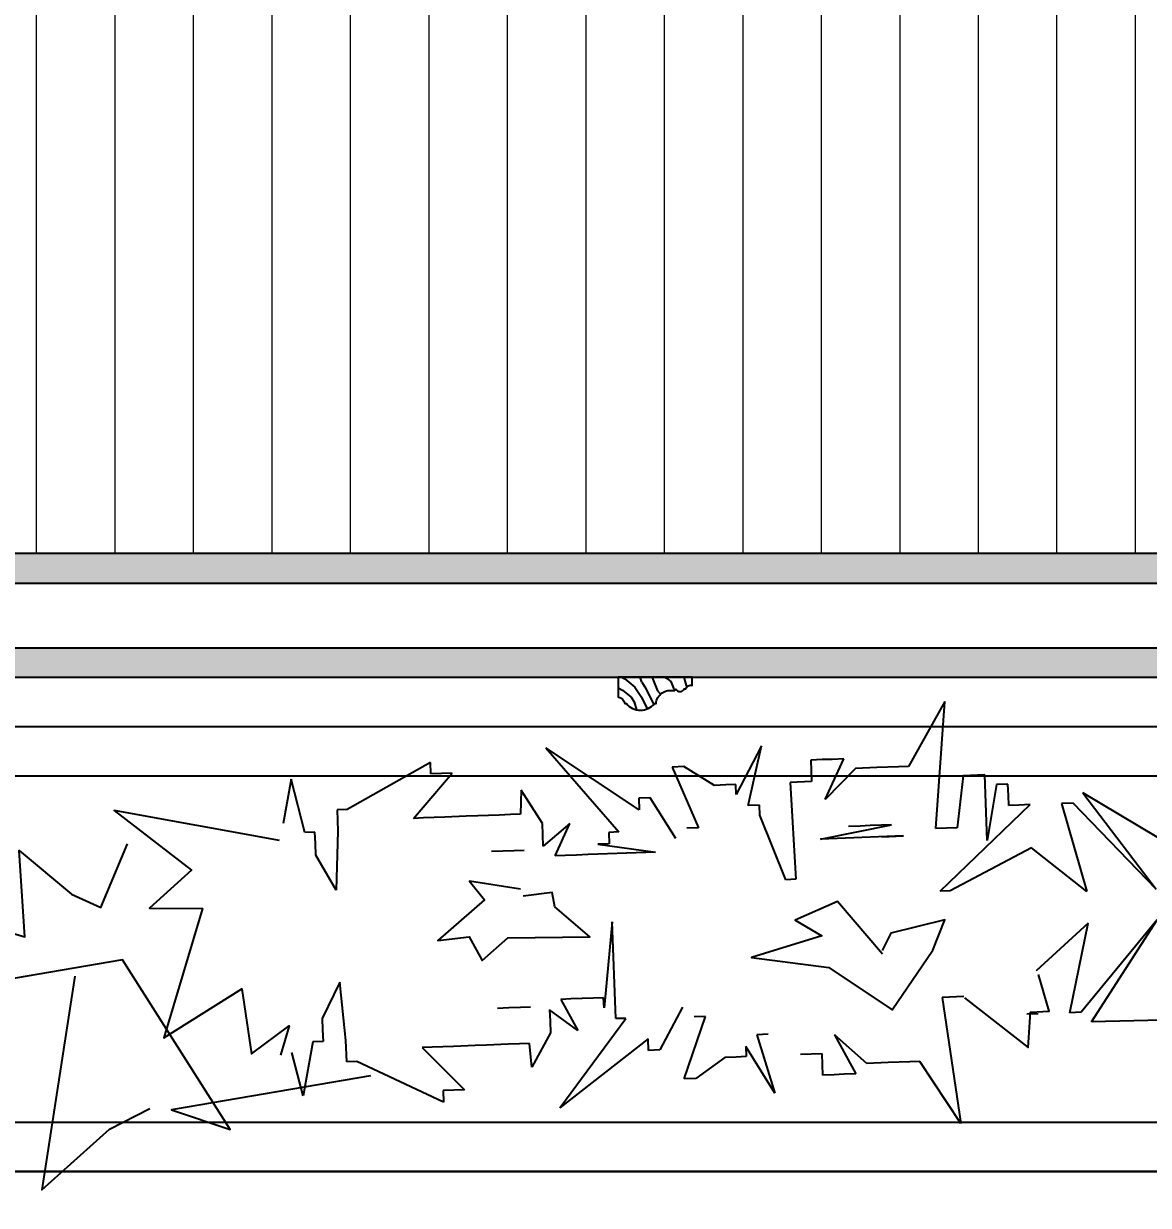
# Model space of a CAD drawing. Header units: millimetres. Extents: x 92928 to 223128, y -11456 to 21098.
# Drawn here: x 173122.1 to 173577.1, y 13015.8 to 13493.7 of the extents above; entities that cross this region are included whole.
import ezdxf
from ezdxf import colors
from ezdxf.entities.mleader import LeaderData, LeaderLine
from ezdxf.enums import TextEntityAlignment as Align
from ezdxf.math import Vec2, Vec3

# ---------------------------------------------------------------- set-up
doc = ezdxf.new("R2010")
doc.units = ezdxf.units.MM
for name, color, linetype, lineweight in [('_ACM-A-ANNO-DIMS @ 15', 2, 'Continuous', 13), ('_ACM-A-WALL-HACH', 251, 'Continuous', 9), ('I-WALL', 6, 'Continuous', 13)]:
    doc.layers.add(name, color=color, linetype=linetype, lineweight=lineweight)
for name, color, linetype in [('I-DETL-LW01', 1, 'Continuous'), ('I-DETL-LW02', 2, 'Continuous'), ('I-DETL-LW251', 251, 'Continuous'), ('I-PL-IDS-MILL', 40, 'Continuous'), ('PE-尺寸标注', 44, 'Continuous'), ('WALL TYPE$0$G-ANNO-NOTE-CH', 7, 'Continuous')]:
    doc.layers.add(name, color=color, linetype=linetype)
doc.styles.add('WALL TYPE$0$Aecom Chinese', font='Microsoft YaHei.ttf')

# ---------------------------------------------------------------- blocks, each defined once
blk = doc.blocks.new('WHA12202707')
at = {"transparency": 16777216}
for p, q in [((2.381, 2.381), (0, 0)), ((11.906, 2.381), (2.381, 2.381)), ((11.906, 2.381), (14.287, 0)), ((2.381, -2.381), (0, 0)), ((11.906, -2.381), (14.287, 0)), ((2.381, -2.381), (11.906, -2.381))]:
    blk.add_line(p, q, dxfattribs=at)
at = {"transparency": 16777216, "style": 'WALL TYPE$0$Aecom Chinese'}
blk.add_attdef('英文2', (0.492, -14.583), '', height=2.5, dxfattribs=at)
at = {"layer": 'WALL TYPE$0$G-ANNO-NOTE-CH', "transparency": 16777216, "style": 'WALL TYPE$0$Aecom Chinese'}
blk.add_attdef('编号', text='', height=2.5, dxfattribs=at).set_placement((7.101, 0), align=Align.MIDDLE)
for tag, p in [('中文', (0.538, -5.179)), ('英文', (0.492, -9.507))]:
    blk.add_attdef(tag, text='', height=2.5, dxfattribs=at).set_placement(p, align=Align.MIDDLE_LEFT)
blk = doc.blocks.new('2008092313492155')
at = {"color": 8, "linetype": 'Continuous'}
for p, q in [((1506.5, 129.9), (1497.3, 258.4)), ((1497.3, 258.4), (1534.1, 192.7)), ((1682.5, 213.5), (1708.3, 164.3)), ((1696.2, 153.1), (1682.5, 213.5)), ((1806.2, 148.9), (1900.7, 211.6)), ((1900.7, 211.6), (1827, 126.4)), ((1534.1, 192.7), (1534.1, 192.7)), ((1534.1, 192.7), (1544.2, 192.3)), ((1544.2, 192.3), (1544.2, 192.3)), ((1544.2, 192.3), (1565.9, 191.4)), ((1565.9, 191.4), (1565.9, 191.4)), ((1565.9, 191.4), (1587.6, 190.6)), ((1618.1, 159.3), (1599.5, 200.3)), ((1599.5, 200.3), (1611.1, 199.8)), ((1611.1, 199.8), (1611.1, 199.8)), ((1611.1, 199.8), (1621.2, 199.5)), ((1621.2, 199.5), (1621.2, 199.5)), ((1621.2, 199.5), (1632.8, 199)), ((1632.8, 199), (1632, 177.3)), ((1632.8, 199), (1632.8, 199)), ((1730.3, 173.5), (1761.3, 192.5)), ((1772.9, 192), (1746.5, 130.7)), ((1761.3, 192.5), (1761.3, 192.5)), ((1761.3, 192.5), (1772.9, 192)), ((1772.9, 192), (1772.9, 192)), ((2017, 185), (2017.4, 196.6)), ((2017.4, 196.6), (2101.7, 149.1)), ((1454.4, 117.7), (1456.9, 184.1)), ((1456.9, 184.1), (1478.6, 183.2)), ((1478.6, 183.2), (1484.8, 130.7)), ((1478.6, 183.2), (1478.6, 183.2)), ((1587.6, 190.6), (1618.1, 159.3)), ((1587.6, 190.6), (1587.6, 190.6)), ((1995.3, 185.9), (2017, 185)), ((1995.3, 185.9), (1995.3, 185.9)), ((2034.7, 140.1), (1995.3, 185.9)), ((2017, 185), (2017, 185)), ((2144.3, 125.8), (2158.4, 179.6)), ((2158.4, 179.6), (2166.4, 135.1)), ((1433, 163.3), (1433.4, 174.8)), ((1433.4, 174.8), (1433.4, 174.8)), ((1433.4, 174.8), (1445, 174.4)), ((1445, 174.4), (1454.4, 117.7)), ((1445, 174.4), (1445, 174.4)), ((1632, 177.3), (1653.7, 176.5)), ((1653.7, 176.5), (1647.9, 78.5)), ((1708.3, 164.3), (1708.7, 174.4)), ((1708.7, 174.4), (1718.8, 174)), ((1718.8, 174), (1718.8, 174)), ((1718.8, 174), (1730.3, 173.5)), ((1730.3, 173.5), (1730.3, 173.5)), ((1904.2, 135), (1925.6, 168.5)), ((1925.6, 168.5), (1926.2, 144.3)), ((1925.6, 168.5), (1925.6, 168.5)), ((1211.4, 78.6), (1357.7, 166.1)), ((1357.7, 166.1), (1283.7, 68.5)), ((1283.7, 68.5), (1367.5, 155.6)), ((1357.7, 166.1), (1357.7, 166.1)), ((1367.5, 155.6), (1379.1, 155.2)), ((1432.6, 153.1), (1433, 163.3)), ((1433, 163.3), (1433, 163.3)), ((1769.2, 119.7), (1795.1, 160.9)), ((1795.1, 160.9), (1795.1, 160.9)), ((1795.1, 160.9), (1806.6, 160.5)), ((1806.6, 160.5), (1806.2, 148.9)), ((1806.6, 160.5), (1806.6, 160.5)), ((1379.1, 155.2), (1353.5, 66.2)), ((1410.9, 154), (1410.9, 154)), ((1502.1, 66.5), (1410.9, 154)), ((1410.9, 154), (1422.5, 153.5)), ((1422.5, 153.5), (1422.5, 153.5)), ((1422.5, 153.5), (1432.6, 153.1)), ((1432.6, 153.1), (1432.6, 153.1)), ((1658, 78.1), (1684.3, 143.5)), ((1684.3, 143.5), (1684.7, 153.6)), ((1684.3, 143.5), (1684.3, 143.5)), ((1684.7, 153.6), (1684.7, 153.6)), ((1684.7, 153.6), (1696.2, 153.1)), ((1926.2, 144.3), (1926.2, 144.3)), ((1926.2, 144.3), (1936.4, 143.9)), ((1936.4, 143.9), (1936.4, 143.9)), ((1936.4, 143.9), (1947.9, 143.5)), ((1947.9, 143.5), (1947.9, 143.5)), ((1947.9, 143.5), (1969.6, 142.6)), ((2101.7, 149.1), (2101.7, 149.1)), ((2101.7, 149.1), (2111.9, 148.7)), ((2111.9, 148.7), (2111, 127.1)), ((2111.9, 148.7), (2111.9, 148.7)), ((1551.1, 133.6), (1561.3, 133.2)), ((1623, 119.2), (1551.1, 133.6)), ((1561.3, 133.2), (1572.8, 132.8)), ((1561.3, 133.2), (1561.3, 133.2)), ((1572.8, 132.8), (1583, 132.4)), ((1572.8, 132.8), (1572.8, 132.8)), ((1583, 132.4), (1594.5, 131.9)), ((1583, 132.4), (1583, 132.4)), ((1594.5, 131.9), (1594.5, 131.9)), ((1876.5, 135), (1903.3, 111.9)), ((1891.3, 102.2), (1876.5, 135)), ((1903.7, 123.4), (1904.2, 135)), ((1904.2, 135), (1904.2, 135)), ((1969.6, 142.6), (1969.6, 142.6)), ((1969.6, 142.6), (1981.2, 142.2)), ((1981.2, 142.2), (1981.2, 142.2)), ((1981.2, 142.2), (2002.9, 141.4)), ((2002.9, 141.4), (2002.9, 141.4)), ((2002.9, 141.4), (2024.6, 140.5)), ((2024.6, 140.5), (2024.6, 140.5)), ((2024.6, 140.5), (2034.7, 140.1)), ((2034.7, 140.1), (2034.7, 140.1)), ((1484.8, 130.7), (1506.5, 129.9)), ((1484.8, 130.7), (1484.8, 130.7)), ((1539.1, 122.5), (1539.1, 122.5)), ((1560.8, 121.6), (1539.1, 122.5)), ((1539.1, 122.5), (1623, 119.2)), ((1746.5, 130.7), (1758.1, 130.3)), ((1746.5, 130.7), (1746.5, 130.7)), ((1758.1, 130.3), (1758.1, 130.3)), ((1827, 126.4), (1837.2, 126)), ((1837.2, 126), (1836.7, 114.4)), ((1903.3, 111.9), (1903.7, 123.4)), ((1903.7, 123.4), (1903.7, 123.4)), ((2111, 127.1), (2112.8, 67.6)), ((2111, 127.1), (2111, 127.1)), ((2133.7, 114.6), (2134.2, 126.2)), ((2134.2, 126.2), (2134.2, 126.2)), ((2134.2, 126.2), (2144.3, 125.8)), ((1353.5, 66.2), (1409.6, 110.3)), ((1409.6, 110.3), (1409.6, 110.3)), ((1409.6, 110.3), (1492, 66.9)), ((1848.3, 114), (1789.7, 106.1)), ((1836.7, 114.4), (1836.7, 114.4)), ((1836.7, 114.4), (1848.3, 114)), ((1848.3, 114), (1848.3, 114)), ((1903.3, 111.9), (1903.3, 111.9)), ((1922.5, 107.7), (1932.6, 107.3)), ((2133.3, 103), (2133.7, 114.6)), ((2133.7, 114.6), (2133.7, 114.6)), ((1789.7, 106.1), (1858, 103.5)), ((1789.7, 106.1), (1789.7, 106.1)), ((1858, 103.5), (1858, 103.5)), ((1858, 103.5), (1869.6, 103)), ((1869.6, 103), (1869.6, 103)), ((1869.6, 103), (1881.2, 102.6)), ((1881.2, 102.6), (1881.2, 102.6)), ((1881.2, 102.6), (1891.3, 102.2)), ((1932.6, 107.3), (1944.2, 106.9)), ((1932.6, 107.3), (1932.6, 107.3)), ((1944.2, 106.9), (1955.7, 106.5)), ((1944.2, 106.9), (1944.2, 106.9)), ((1955.7, 106.5), (1955.7, 106.5)), ((2112.8, 67.6), (2133.3, 103)), ((2133.3, 103), (2133.3, 103)), ((1647.9, 78.5), (1658, 78.1)), ((1647.9, 78.5), (1647.9, 78.5)), ((1658, 78.1), (1658, 78.1)), ((1492, 66.9), (1502.1, 66.5)), ((1492, 66.9), (1492, 66.9)), ((1502.1, 66.5), (1502.1, 66.5)), ((2112.8, 67.6), (2112.8, 67.6)), ((1348.8, -65.7), (1282.5, 37.4)), ((1282.5, 37.4), (1359.4, -55.9)), ((1352.3, 34.3), (1404.8, -13.9)), ((1370.9, -56.4), (1352.3, 34.3)), ((1829.9, -62.4), (1833.7, 35.5)), ((1833.7, 35.5), (1833.7, 35.5)), ((1833.7, 35.5), (1841.9, -51.3)), ((1404.8, -13.9), (1404.8, -13.9)), ((2102.9, -84.5), (2109.2, -25.4)), ((2109.2, -25.4), (2109.2, -25.4)), ((2109.2, -25.4), (2126.9, -62.3)), ((1478.2, -40.1), (1499.9, -40.9)), ((1499.9, -40.9), (1480.9, -168.4)), ((1841.9, -51.3), (1842.3, -41.2)), ((1842.3, -41.2), (1852.5, -41.6)), ((1842.3, -41.2), (1842.3, -41.2)), ((1852.5, -41.6), (1864, -42)), ((1852.5, -41.6), (1852.5, -41.6)), ((1864, -42), (1875.6, -42.5)), ((1864, -42), (1864, -42)), ((1885.7, -42.9), (1868.4, -74.5)), ((1875.6, -42.5), (1885.7, -42.9)), ((1875.6, -42.5), (1875.6, -42.5)), ((1359.4, -55.9), (1370.9, -56.4)), ((1402.8, -57.6), (1402.8, -57.6)), ((1402.8, -57.6), (1414.3, -58)), ((1762.7, -50.9), (1785.3, -94)), ((1841.9, -51.3), (1841.9, -51.3)), ((1868.4, -74.5), (1896.9, -53.4)), ((1896.9, -53.4), (1896.5, -65)), ((1896.9, -53.4), (1896.9, -53.4)), ((1916.4, -50.8), (1926.5, -51.2)), ((1926.5, -51.2), (1926.5, -51.2)), ((1926.5, -51.2), (1938.1, -51.6)), ((1938.1, -51.6), (1938.1, -51.6)), ((1938.1, -51.6), (1949.6, -52)), ((1949.6, -52), (1949.6, -52)), ((1252.4, -63.5), (1348.8, -65.7)), ((1348.8, -65.7), (1348.8, -65.7)), ((1739.2, -60.2), (1739.2, -60.2)), ((1739.2, -60.2), (1750.7, -60.6)), ((1760.8, -123.3), (1739.2, -60.2)), ((1750.7, -60.6), (1750.7, -60.6)), ((1819.8, -62.1), (1829.9, -62.4)), ((1886.7, -152.7), (1819.8, -62.1)), ((1896.5, -65), (1896, -76.6)), ((1896.5, -65), (1896.5, -65)), ((2126.9, -62.3), (2126.5, -73.8)), ((2126.9, -62.3), (2126.9, -62.3)), ((1576.1, -107.7), (1608.9, -78.8)), ((1608.9, -78.8), (1587.3, -118.3)), ((1687.3, -78.7), (1669, -137.8)), ((1675.8, -78.2), (1687.3, -78.7)), ((1675.8, -78.2), (1675.8, -78.2)), ((1796.8, -94.5), (1797.3, -82.9)), ((1797.3, -82.9), (1886.7, -152.7)), ((1896, -76.6), (1896, -76.6)), ((1896, -76.6), (1914.8, -111.5)), ((2126.5, -73.8), (2126, -85.4)), ((2126.5, -73.8), (2126.5, -73.8)), ((1669, -137.8), (1698.5, -90.7)), ((1698.5, -90.7), (1698.1, -100.8)), ((1785.3, -94), (1796.8, -94.5)), ((1785.3, -94), (1785.3, -94)), ((1796.8, -94.5), (1796.8, -94.5)), ((1914.8, -111.5), (1917.3, -87.5)), ((1917.3, -87.5), (1927.5, -87.9)), ((1917.3, -87.5), (1917.3, -87.5)), ((1927.5, -87.9), (1939, -88.3)), ((1927.5, -87.9), (1927.5, -87.9)), ((1939, -88.3), (1960.7, -89.2)), ((1939, -88.3), (1939, -88.3)), ((1960.7, -89.2), (1972.3, -89.6)), ((1960.7, -89.2), (1960.7, -89.2)), ((1972.3, -89.6), (1994, -90.5)), ((1972.3, -89.6), (1972.3, -89.6)), ((2025.8, -91.7), (1983, -134.3)), ((1994, -90.5), (2015.7, -91.3)), ((1994, -90.5), (1994, -90.5)), ((2015.7, -91.3), (2025.8, -91.7)), ((2015.7, -91.3), (2015.7, -91.3)), ((2025.8, -91.7), (2025.8, -91.7)), ((2102.1, -106.2), (2102.9, -84.5)), ((2102.9, -84.5), (2102.9, -84.5)), ((2126, -85.4), (2136.2, -85.8)), ((2126, -85.4), (2126, -85.4)), ((2136.2, -85.8), (2146.1, -140.5)), ((1480.9, -168.4), (1522.6, -105.6)), ((1522.6, -105.6), (1532.7, -106)), ((1522.6, -105.6), (1522.6, -105.6)), ((1532.7, -106), (1554.4, -106.9)), ((1532.7, -106), (1532.7, -106)), ((1554.4, -106.9), (1576.1, -107.7)), ((1554.4, -106.9), (1554.4, -106.9)), ((1620.6, -119.5), (1621.4, -97.9)), ((1621.4, -97.9), (1643.1, -98.7)), ((1698.1, -100.8), (1708.2, -101.2)), ((1708.2, -101.2), (1719.8, -101.6)), ((1708.2, -101.2), (1708.2, -101.2)), ((1719.8, -101.6), (1719.8, -101.6)), ((1719.8, -101.6), (1749.2, -122.9)), ((2004.2, -146.7), (2091.9, -105.8)), ((2091.9, -105.8), (2102.1, -106.2)), ((2091.9, -105.8), (2091.9, -105.8)), ((2102.1, -106.2), (2102.1, -106.2)), ((2146.1, -140.5), (2157.5, -96.7)), ((1576.1, -107.7), (1576.1, -107.7)), ((1587.3, -118.3), (1598.9, -118.7)), ((1598.9, -118.7), (1609, -119.1)), ((1598.9, -118.7), (1598.9, -118.7)), ((1609, -119.1), (1620.6, -119.5)), ((1609, -119.1), (1609, -119.1)), ((1914.8, -111.5), (1914.8, -111.5)), ((1620.6, -119.5), (1620.6, -119.5)), ((1749.2, -122.9), (1760.8, -123.3)), ((1749.2, -122.9), (1749.2, -122.9)), ((1760.8, -123.3), (1760.8, -123.3)), ((1983, -134.3), (1983, -134.3)), ((1983, -134.3), (2004.7, -135.1)), ((2004.7, -135.1), (2004.2, -146.7)), ((2004.7, -135.1), (2004.7, -135.1))]:
    blk.add_line(p, q, dxfattribs=at)
at = {"color": 8}
for points in [[(2170, 117.9), (2337.3, 148.1), (2259.2, 87.7), (2301.7, 49.4), (2248, 49.1), (2286.9, -81.8), (2208.2, -32.4), (2198.4, -97.9), (2160.4, -69.6), (2169, -99.2)], [(2077.9, -120.1), (2279.2, -154.7), (2219.9, -174.4), (2329, -2.9), (2549.8, -40.6), (2464.6, 31), (2427.6, 20.2), (2433.4, 107.8), (2380.4, 63.5), (2350.6, 50), (2323.8, 114.5)], [(1926.4, 68.7), (1978, 76.5), (1962.6, 57.6), (2009.9, 16.7), (1978.3, 20.4), (1965.2, -3.5), (1939.2, 19.4), (1856.2, 20.2), (1891.5, 50.6), (1894.5, 65.1), (1923.7, 61.5)], [(1560.3, 2.8), (1605.9, 55.9), (1648.7, 37.2), (1621.6, 21.3), (1692.6, -0.4), (1614.7, -10.6), (1550.6, -53.5), (1509.4, 6.7), (1497.3, 37.4), (1551.7, 24), (1560.5, 6.6)], [(1477.3, -41.2), (1412.9, -91.7), (1410.5, -55.7), (1391.6, -54.9), (1402.5, -17.6)], [(2377.2, -19.3), (2410.4, -235.4), (2342, -174.2), (2301.3, -153.1)]]:
    blk.add_lwpolyline(points, dxfattribs=at)

msp = doc.modelspace()

# ---------------------------------------------------------------- hatches: boundary and pattern name
at = {"layer": '_ACM-A-WALL-HACH'}
h = msp.add_hatch(dxfattribs=at)
h.set_pattern_fill('ANSI31', color=256, scale=10, angle=45)
h.set_pattern_definition([(90, (113532.59, -59060.632), (-31.75, 0), [])])
h.paths.add_polyline_path([(172852.59, 13579.37), (175262.59, 13579.37), (175262.59, 13279.37), (172852.59, 13279.37)])
at = {"layer": 'I-DETL-LW251'}
h = msp.add_hatch(dxfattribs=at)
h.set_pattern_fill('ANSI38', color=250, angle=-270)
h.set_pattern_definition([(135, (177419.7246, -22532.4776), (-2.24506403, -2.24506403), []), (225, (177419.7246, -22532.4776), (-2.24506403, -6.7351921), [7.9375, -4.7625])])
h.paths.add_polyline_path([(172942.59, 13267.37), (172942.59, 13279.37), (175172.59, 13279.37), (175172.59, 13267.37)])
at = {"layer": 'PE-尺寸标注'}
h = msp.add_hatch(dxfattribs=at)
h.set_pattern_fill('木纹面1', color=250, scale=5, style=0, pattern_type=2)
h.set_pattern_definition([(63.434949, (155866.095, 104668.367), (20, -1e-09), [4.6213684, -17.7393114]), (40.601295, (155852.938, 104685.661), (20, 2e-08), [4.158067, -88.037378]), (40.601295, (155862.938, 104705.661), (20, 2e-08), [4.158067, -88.037378]), (40.601295, (155872.938, 104725.661), (20, -1e-08), [4.158067, -88.037378]), (63.434949, (155855.948, 104665.572), (20, -1e-09), [4.237008, -18.123672]), (50.194429, (155857.843, 104669.362), (20, 8e-10), [2.24049, -75.862006]), (50.194429, (155867.843, 104689.362), (20, 8e-10), [2.24049, -75.862006]), (50.194429, (155877.843, 104709.362), (20, 8e-10), [2.24049, -75.862006]), (21.8014095, (155859.277, 104671.083), (20, -3e-08), [2.868712, -50.982936]), (33.690068, (155861.941, 104672.149), (20, -1e-08), [2.521813, -33.5336997]), (63.434949, (155864.039, 104673.547), (20, -8e-09), [3.3552885, -19.005391]), (45, (155865.54, 104676.548), (20, -6e-15), [2.717818, -53.850724]), (45, (155875.54, 104696.548), (20, -6e-15), [2.717818, -53.850724]), (21.8014095, (155867.461, 104678.47), (20, -3e-08), [2.19237, -51.659278]), (63.434949, (155849.467, 104665.11), (20, -8e-09), [7.1896, -15.17108]), (50.194429, (155852.682, 104671.54), (20, 8e-10), [4.573562, -73.528935]), (50.194429, (155862.682, 104691.54), (20, 8e-10), [4.573562, -73.528935]), (50.194429, (155872.682, 104711.54), (20, 8e-10), [4.573562, -73.528935]), (33.690068, (155855.61, 104675.054), (20, -1e-08), [2.2405595, -33.8149534]), (15.945396, (155857.474, 104676.297), (20, -1.45e-06), [3.5624845, -69.2386145]), (33.690068, (155860.9, 104677.276), (20, -1e-08), [4.0929665, -31.962546]), (50.194429, (155864.305, 104679.546), (20, 8e-10), [5.197338, -72.905159]), (50.194429, (155874.305, 104699.546), (20, 8e-10), [5.197338, -72.905159]), (50.194429, (155884.305, 104719.546), (20, -3e-09), [5.197338, -72.905159]), (21.8014095, (155867.6325, 104683.539), (20, -3e-08), [5.7145015, -48.137147]), (50.194429, (155848.162, 104672.5), (20, 8e-10), [5.214067, -72.88843]), (50.194429, (155858.162, 104692.5), (20, 8e-10), [5.214067, -72.88843]), (50.194429, (155868.162, 104712.5), (20, 8e-10), [5.214067, -72.88843]), (33.690068, (155851.5, 104676.506), (20, -1e-08), [4.838075, -31.2174378]), (26.565051, (155855.5255, 104679.19), (20, 1e-09), [7.98596, -81.456759]), (26.565051, (155865.5255, 104699.19), (20, 1e-09), [7.98596, -81.456759]), (40.601295, (155862.668, 104682.761), (20, 2e-08), [4.319301, -87.876143]), (40.601295, (155872.668, 104702.761), (20, 2e-08), [4.319301, -87.876143]), (40.601295, (155882.668, 104722.761), (20, 2e-08), [4.319301, -87.876143]), (33.690068, (155849.497, 104679.284), (20, -1e-08), [2.7357917, -33.319722]), (26.565051, (155851.773, 104680.802), (20, 8e-09), [7.158076, -82.284643]), (26.565051, (155861.773, 104700.802), (20, -8e-08), [7.158076, -82.284643]), (40.601295, (155858.175, 104684.003), (20, 2e-08), [1.700823, -90.494622]), (40.601295, (155868.175, 104704.003), (20, 2e-08), [1.700823, -90.494622]), (40.601295, (155878.175, 104724.003), (20, 2e-08), [1.700823, -90.494622])])
h.paths.add_polyline_path([(172965.17, 13241.31), (175150.01, 13241.31), (175150.01, 13236.56), (175143.4, 13236.56), (175143.4, 13233.76), (175152.59, 13233.76), (175152.59, 13229.31), (172962.59, 13229.31), (172962.59, 13233.76), (172971.78, 13233.76), (172971.78, 13236.56), (172965.17, 13236.56)])
h = msp.add_hatch(dxfattribs=at)
h.set_pattern_fill('木纹面1', color=250, scale=5, angle=-90, style=0, pattern_type=2)
h.set_pattern_definition([(333.43495, (129501.176, 820.766), (-1e-09, -20), [4.621368, -17.739311]), (310.601295, (129518.47, 833.923), (2e-08, -20), [4.158067, -88.037378]), (310.601295, (129538.47, 823.923), (2e-08, -20), [4.158067, -88.037378]), (310.601295, (129558.47, 813.923), (-1e-08, -20), [4.158067, -88.037378]), (333.43495, (129498.381, 830.913), (-1e-09, -20), [4.237008, -18.123672]), (320.19443, (129502.171, 829.018), (8e-10, -20), [2.24049, -75.862006]), (320.19443, (129522.171, 819.018), (8e-10, -20), [2.24049, -75.862006]), (320.19443, (129542.171, 809.018), (8e-10, -20), [2.24049, -75.862006]), (291.80141, (129503.8924, 827.584), (-3e-08, -20), [2.868712, -50.982936]), (303.690068, (129504.958, 824.92), (-1e-08, -20), [2.521813, -33.5337]), (333.43495, (129506.357, 822.822), (-8e-09, -20), [3.3552885, -19.005391]), (315, (129509.358, 821.322), (-3e-15, -20), [2.717818, -53.850724]), (315, (129529.358, 811.322), (-3e-15, -20), [2.717818, -53.850724]), (291.80141, (129511.2795, 819.4), (-3e-08, -20), [2.19237, -51.659278]), (333.43495, (129497.92, 837.394), (-8e-09, -20), [7.1896, -15.17108]), (320.19443, (129504.35, 834.179), (8e-10, -20), [4.573562, -73.528935]), (320.19443, (129524.35, 824.179), (8e-10, -20), [4.573562, -73.528935]), (320.19443, (129544.35, 814.179), (8e-10, -20), [4.573562, -73.528935]), (303.690068, (129507.863, 831.251), (-1e-08, -20), [2.2405595, -33.814953]), (285.945396, (129509.106, 829.387), (-1.45e-06, -20), [3.5624845, -69.2386145]), (303.690068, (129510.085, 825.961), (-1e-08, -20), [4.0929665, -31.962546]), (320.19443, (129512.355, 822.556), (8e-10, -20), [5.197338, -72.90516]), (320.19443, (129532.355, 812.556), (8e-10, -20), [5.197338, -72.90516]), (320.19443, (129552.355, 802.556), (-3e-09, -20), [5.197338, -72.90516]), (291.80141, (129516.348, 819.2286), (-3e-08, -20), [5.7145015, -48.137147]), (320.19443, (129505.31, 838.699), (8e-10, -20), [5.214067, -72.88843]), (320.19443, (129525.31, 828.699), (8e-10, -20), [5.214067, -72.88843]), (320.19443, (129545.31, 818.699), (8e-10, -20), [5.214067, -72.88843]), (303.690068, (129509.315, 835.361), (-1e-08, -20), [4.838075, -31.217438]), (296.565051, (129511.999, 831.336), (1e-09, -20), [7.98596, -81.456759]), (296.565051, (129531.999, 821.336), (1e-09, -20), [7.98596, -81.456759]), (310.601295, (129515.57, 824.193), (2e-08, -20), [4.319301, -87.876143]), (310.601295, (129535.57, 814.193), (2e-08, -20), [4.319301, -87.876143]), (310.601295, (129555.57, 804.193), (2e-08, -20), [4.319301, -87.876143]), (303.690068, (129512.094, 837.364), (-1e-08, -20), [2.735792, -33.319722]), (296.565051, (129513.611, 835.088), (8e-09, -20), [7.158076, -82.284643]), (296.565051, (129533.611, 825.088), (-8e-08, -20), [7.158076, -82.284643]), (310.601295, (129516.812, 828.686), (2e-08, -20), [1.700823, -90.494622]), (310.601295, (129536.812, 818.686), (2e-08, -20), [1.700823, -90.494622]), (310.601295, (129556.812, 808.686), (2e-08, -20), [1.700823, -90.494622])])
edge = h.paths.add_edge_path()
edge.add_line((173362.59, 13229.37), (173362.59, 13221.39))
edge.add_arc((173362.06, 13218.19), 3.24, 369.4262, 440.5745, ccw=False)
edge.add_line((173365.26, 13218.72), (173365.92, 13218.72))
edge.add_arc((173371.59, 13223.47), 7.39, 219.9511, 320.0488)
edge.add_line((173377.26, 13218.72), (173377.92, 13218.72))
edge.add_arc((173383.74, 13218.23), 5.83, 434.8536, 535.2009, ccw=False)
edge.add_line((173385.26, 13223.87), (173385.93, 13224.57))
edge.add_arc((173387.56, 13225.4), 1.82, 206.8835, 338.2658)
edge.add_line((173389.26, 13224.72), (173389.92, 13224.72))
edge.add_arc((173391.92, 13224.06), 2.1, 431.4719, 521.6564, ccw=False)
edge.add_line((173392.59, 13226.06), (173392.59, 13229.37))
edge.add_line((173392.59, 13229.37), (173362.59, 13229.37))

# ---------------------------------------------------------------- linework, layer by layer
at = {"layer": 'I-DETL-LW01'}
msp.add_lwpolyline([(172942.59, 13279.37), (172942.59, 13267.37), (175172.59, 13267.37), (175172.59, 13279.37)], close=True, dxfattribs=at)
at = {"layer": 'I-DETL-LW02'}
msp.add_lwpolyline([(172965.17, 13241.31), (175150.01, 13241.31), (175150.01, 13236.56), (175143.4, 13236.56), (175143.4, 13233.76), (175152.59, 13233.76), (175152.59, 13229.31), (172962.59, 13229.31), (172962.59, 13233.76), (172971.78, 13233.76), (172971.78, 13236.56), (172965.17, 13236.56)], close=True, dxfattribs=at)
msp.add_lwpolyline([(173362.59, 13229.37), (173362.59, 13221.39, -0.320816), (173365.26, 13218.72), (173365.92, 13218.72, 0.466827), (173377.26, 13218.72), (173377.92, 13218.72, -0.468154), (173385.26, 13223.87), (173385.93, 13224.57, 0.645582), (173389.26, 13224.72), (173389.92, 13224.72, -0.415157), (173392.59, 13226.06), (173392.59, 13229.37)], format="xyb", close=True, dxfattribs=at)
at = {"layer": 'I-PL-IDS-MILL'}
for points in [[(172992.59, 13029.42), (174302.59, 13029.42), (174302.59, 13209.31), (172992.59, 13209.31)], [(173012.59, 13049.42), (174282.59, 13049.42), (174282.59, 13189.31), (173012.59, 13189.31)]]:
    msp.add_lwpolyline(points, close=True, dxfattribs=at)
msp.add_lwpolyline([(174053.28, 11591.81, 0.5221), (174322.59, 11779.42), (174322.59, 12529.42, 0.414214), (173822.59, 13029.42), (167942.59, 13029.42, 0.414214), (167442.59, 12529.42), (167442.59, 11779.42, 0.5221), (167711.9, 11591.81, 0.5221)], format="xyb", dxfattribs=at)
at = {"layer": 'I-WALL'}
msp.add_lwpolyline([(172852.59, 13579.37), (175262.59, 13579.37), (175262.59, 13279.37), (172852.59, 13279.37)], close=True, dxfattribs=at)

# ---------------------------------------------------------------- block references
at = {"xscale": -0.4, "yscale": 0.4, "zscale": 0.4}
msp.add_blockref('2008092313492155', (174093.64, 13116.24), dxfattribs=at)

# ---------------------------------------------------------------- leaders
at = {"layer": '_ACM-A-ANNO-DIMS @ 15'}
ml = msp.add_multileader_block('Standard', dxfattribs=at)
ml.set_content('WHA12202707', color=256, scale=15)
ml.set_attribute('编号', 'MT-01', width=0)
ml.set_attribute('中文', '古铜色不锈钢', width=0)
ml.set_attribute('英文', 'ANTIQUE BRONZE STAINLESS STEEL', width=0)
ml.set_attribute('英文2', '', width=0)
ml.set_leader_properties(color=2)
ml.build(insert=Vec2(0, 0))
ml.multileader.update_dxf_attribs({"text_right_attachment_type": 6, "dogleg_length": 0.36, "arrow_head_size": 30, "scale": 15})
ctx = ml.context
ctx.base_point, ctx.scale, ctx.char_height, ctx.arrow_head_size, ctx.landing_gap_size, ctx.plane_origin = Vec3(172584.52, 12135.31), 15, 1125, 30, 1.35, Vec3(175122.02, 7164.07)
ctx.right_attachment = 6
notes = []
notes.append((ctx, [(0, (1, 1, 0), (172513.42, 12135.31), (1, 0), 71.1, [(1, [(172513.42, 13484.31)], 0, [])])]))
ctx.block.insert = Vec3(172584.52, 12135.31)
for ctx, leaders in notes:
    for number, flags, end, landing, length, lines in leaders:
        leader = LeaderData()
        leader.index, (leader.has_last_leader_line, leader.has_dogleg_vector, leader.attachment_direction) = number, flags
        leader.last_leader_point, leader.dogleg_vector, leader.dogleg_length = Vec3(end), Vec3(landing), length
        for number, points, colour, breaks in lines:
            line = LeaderLine()
            line.index, line.vertices, line.color, line.breaks = number, Vec3.list(points), colors.encode_raw_color(colour), breaks
            leader.lines.append(line)
        ctx.leaders.append(leader)

doc.saveas('drawing.dxf')
